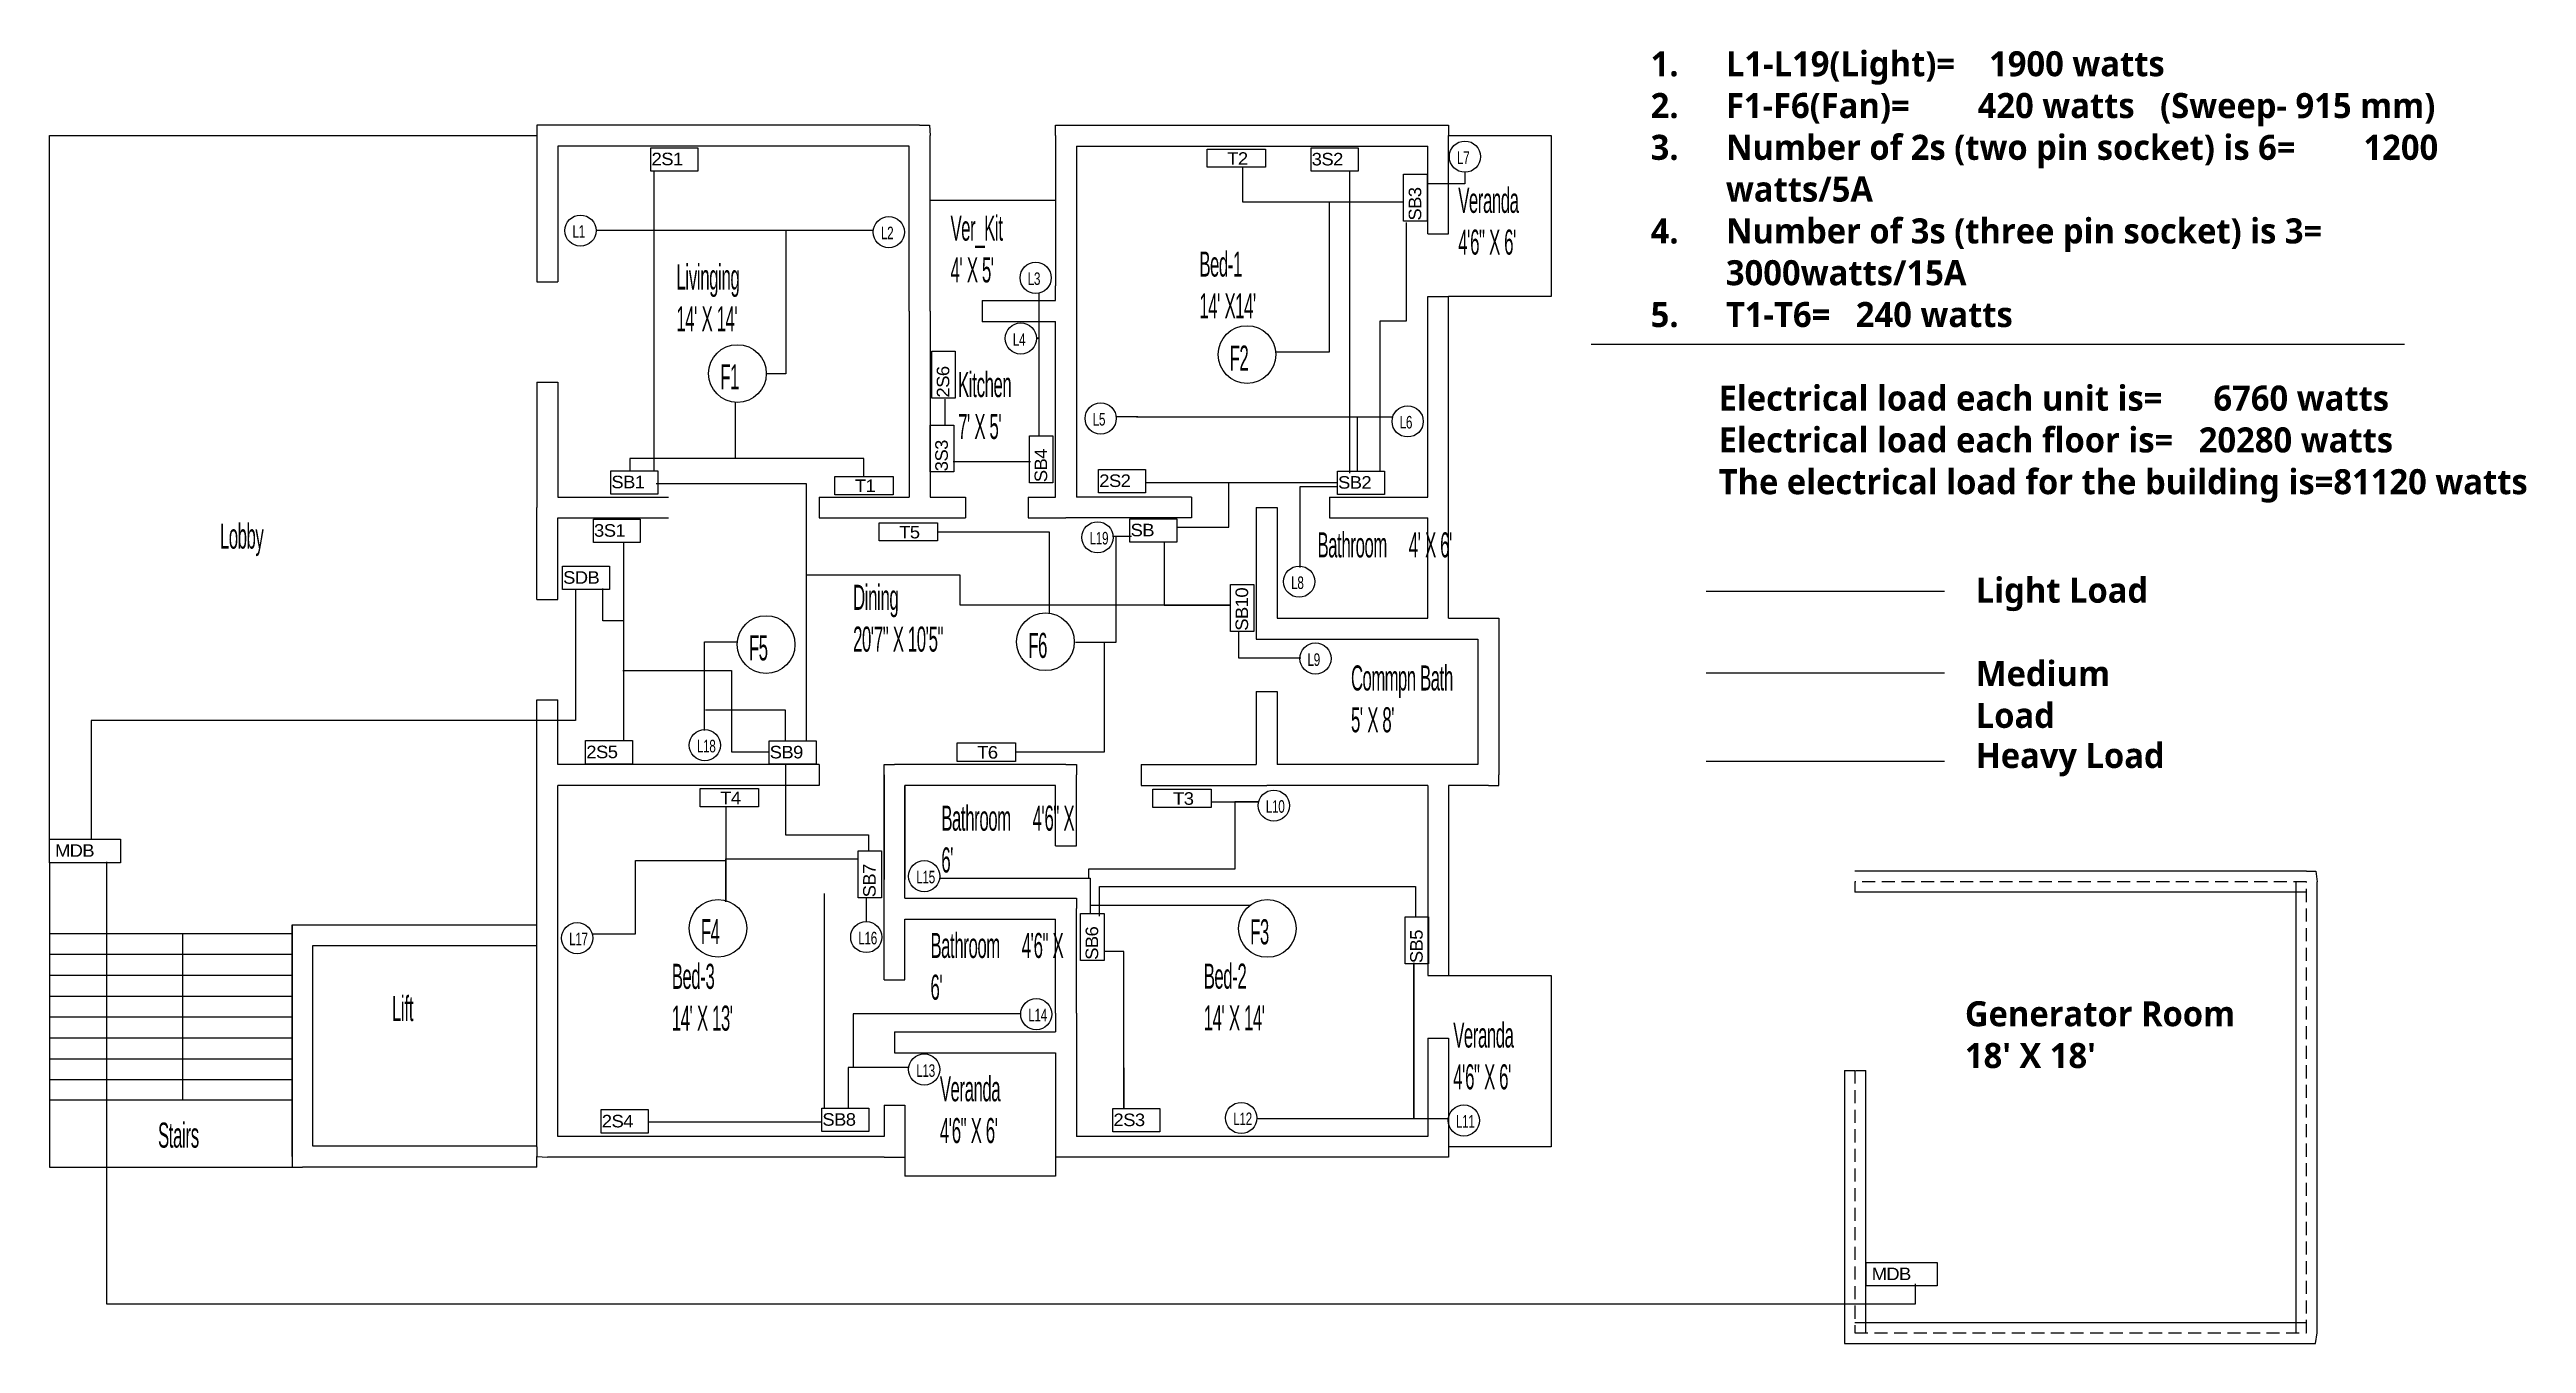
# Model space of a CAD drawing. Header units: inches. Extents: x 1150 to 2334, y -1195 to -575.
import ezdxf

# ---------------------------------------------------------------- set-up
doc = ezdxf.new("R2010")
doc.units = ezdxf.units.IN
doc.header["$LTSCALE"] = 25
doc.header["$MEASUREMENT"] = 0
doc.linetypes.add('HIDDEN', pattern=[0.375, 0.25, -0.125])

msp = doc.modelspace()

# ---------------------------------------------------------------- linework, layer by layer
for p, q in [((1387.8, -611.4), (1382.8, -611.4)), ((1382.8, -611.4), (1382.8, -616.4)), ((1565.8, -611.4), (1387.8, -611.4)), ((1565.8, -611.4), (1570.5, -611.4)), ((1570.5, -611.4), (1570.8, -616.4)), ((1630.8, -616.4), (1630.8, -611.4)), ((1630.8, -611.4), (1635.8, -611.4)), ((1635.8, -611.4), (1813.8, -611.4)), ((1813.8, -611.4), (1818.8, -611.4)), ((1818.8, -611.4), (1818.8, -616.4)), ((1149.7, -964.4), (1149.7, -616.4)), ((1149.7, -616.4), (1382.8, -616.4)), ((1382.8, -616.4), (1382.8, -686.4)), ((1560.8, -621.4), (1392.8, -621.4)), ((1392.8, -621.4), (1392.8, -686.4)), ((1560.8, -647.4), (1560.8, -621.4)), ((1570.8, -647.4), (1570.8, -616.4)), ((1630.8, -616.4), (1630.8, -688.4)), ((1640.8, -621.4), (1640.8, -688.4)), ((1640.8, -621.4), (1808.8, -621.4)), ((1808.8, -663.4), (1808.8, -621.4)), ((1818.8, -616.4), (1867.8, -616.4)), ((1818.8, -663.4), (1818.8, -616.4)), ((1867.8, -616.4), (1867.8, -693.4)), ((1560.8, -700.4), (1560.8, -647.4)), ((1570.8, -700.4), (1570.8, -647.4)), ((1570.8, -647.4), (1630.8, -647.4)), ((1808.8, -663.4), (1818.8, -663.4)), ((1382.8, -686.4), (1392.8, -686.4)), ((1595.8, -695.4), (1630.8, -695.4)), ((1595.8, -695.4), (1595.8, -705.5)), ((1630.8, -695.4), (1630.8, -688.4)), ((1640.8, -688.4), (1640.8, -789.4)), ((1808.8, -789.4), (1808.8, -693.4)), ((1808.8, -693.4), (1818.8, -693.4)), ((1867.8, -693.4), (1818.8, -693.4)), ((1818.8, -794.4), (1818.8, -693.4)), ((1560.8, -700.4), (1560.8, -789.4)), ((1570.8, -700.4), (1570.8, -789.4)), ((1595.8, -705.4), (1630.8, -705.4)), ((1630.8, -789.4), (1630.8, -705.4)), ((1622.8, -713.3), (1621.6, -713.3)), ((1382.8, -734.4), (1382.8, -794.4)), ((1382.8, -734.4), (1392.8, -734.4)), ((1392.8, -734.4), (1392.8, -789.4)), ((1659.9, -750.8), (1670.2, -750.8)), ((1392.8, -789.4), (1445.8, -789.4)), ((1517.8, -789.4), (1560.8, -789.4)), ((1517.8, -789.4), (1517.8, -799.4)), ((1570.8, -789.4), (1587.8, -789.4)), ((1587.8, -789.4), (1587.8, -799.4)), ((1617.8, -789.4), (1630.8, -789.4)), ((1617.8, -789.4), (1617.8, -799.4)), ((1695.8, -789.4), (1640.8, -789.4)), ((1695.8, -789.4), (1695.8, -799.4)), ((1761.8, -789.4), (1808.8, -789.4)), ((1761.8, -789.4), (1761.8, -799.4)), ((1382.8, -838.4), (1382.8, -794.4)), ((1392.8, -838.4), (1392.8, -799.4)), ((1392.8, -799.4), (1445.8, -799.4)), ((1517.8, -799.4), (1565.8, -799.4)), ((1565.8, -799.4), (1587.8, -799.4)), ((1617.8, -799.4), (1635.8, -799.4)), ((1695.8, -799.4), (1635.8, -799.4)), ((1726.8, -794.4), (1726.8, -852.4)), ((1726.8, -794.4), (1736.8, -794.4)), ((1736.8, -794.4), (1736.8, -847.4)), ((1761.8, -799.4), (1808.8, -799.4)), ((1808.8, -847.4), (1808.8, -799.4)), ((1818.8, -847.4), (1818.8, -794.4)), ((1382.8, -838.4), (1392.8, -838.4)), ((1726.8, -852.4), (1726.8, -857.5)), ((1736.8, -847.4), (1755.8, -847.4)), ((1755.8, -847.4), (1808.8, -847.4)), ((1818.8, -847.4), (1837.8, -847.4)), ((1837.8, -847.4), (1842.8, -847.4)), ((1842.8, -847.4), (1842.8, -852.4)), ((1842.8, -852.4), (1842.8, -922.4)), ((1726.8, -857.5), (1731.8, -857.5)), ((1731.8, -857.4), (1755.8, -857.4)), ((1755.8, -857.4), (1832.8, -857.4)), ((1832.8, -857.4), (1832.8, -917.4)), ((1382.8, -922.4), (1382.8, -886.4)), ((1382.8, -886.4), (1392.8, -886.4)), ((1392.8, -917.4), (1392.8, -886.4)), ((1726.8, -882.4), (1726.8, -917.4)), ((1726.8, -882.4), (1736.8, -882.4)), ((1736.8, -882.4), (1736.8, -917.4)), ((1382.8, -1100.4), (1382.8, -922.4)), ((1517.8, -917.4), (1392.8, -917.4)), ((1517.8, -917.4), (1517.8, -927.4)), ((1548.8, -922.4), (1548.8, -917.4)), ((1548.8, -917.4), (1553.8, -917.4)), ((1548.8, -986.4), (1548.8, -922.4)), ((1548.8, -986.4), (1548.8, -922.4)), ((1548.8, -922.4), (1548.8, -972.4)), ((1635.8, -917.4), (1553.8, -917.4)), ((1635.8, -917.4), (1640.8, -917.4)), ((1640.8, -917.4), (1640.8, -922.4)), ((1640.8, -956.4), (1640.8, -922.4)), ((1671.8, -917.4), (1726.8, -917.4)), ((1671.8, -917.4), (1671.8, -927.4)), ((1832.8, -917.4), (1736.8, -917.4)), ((1842.8, -927.4), (1842.8, -922.4)), ((1392.8, -1095.4), (1392.8, -927.4)), ((1517.8, -927.4), (1392.8, -927.4)), ((1558.8, -981.4), (1558.8, -927.4)), ((1630.8, -927.4), (1558.8, -927.4)), ((1558.8, -927.4), (1558.8, -972.4)), ((1630.8, -956.4), (1630.8, -927.4)), ((1671.8, -927.4), (1731.8, -927.4)), ((1808.8, -927.4), (1731.8, -927.4)), ((1808.8, -927.4), (1808.8, -1018.4)), ((1818.8, -927.4), (1818.8, -1018.4)), ((1837.8, -927.4), (1818.8, -927.4)), ((1837.8, -927.4), (1842.8, -927.4)), ((1630.8, -956.4), (1640.8, -956.4)), ((1149.7, -964.4), (1149.7, -1110.1)), ((2229.1, -968.5), (2013.1, -968.5)), ((1558.8, -981.4), (1635.8, -981.4)), ((1635.8, -981.4), (1640.8, -981.4)), ((1640.8, -981.4), (1640.8, -986.4)), ((2229.1, -978.5), (2013.1, -978.5)), ((2224.1, -1189.5), (2224.1, -973.5)), ((2234.1, -1189.5), (2234.1, -973.5)), ((1265.7, -999.1), (1265.7, -994.1)), ((1265.7, -994.1), (1270.7, -994.1)), ((1265.7, -994.1), (1265.7, -1110.1)), ((1270.7, -994.1), (1382.8, -994.1)), ((1548.8, -1020.4), (1548.8, -986.4)), ((1558.8, -991.4), (1630.8, -991.4)), ((1558.8, -1020.4), (1558.8, -991.4)), ((1630.8, -1036.4), (1630.8, -991.4)), ((1640.8, -1036.4), (1640.8, -986.4)), ((1265.7, -998.4), (1149.7, -998.4)), ((1213.4, -1078.1), (1213.4, -998.4)), ((1265.7, -1105.1), (1265.7, -999.1)), ((1265.7, -1105.1), (1265.7, -999.1)), ((1275.7, -1100.1), (1275.7, -1004.1)), ((1275.7, -1004.1), (1382.8, -1004.1)), ((1265.7, -1008.4), (1149.7, -1008.4)), ((1265.7, -1018.4), (1149.7, -1018.4)), ((1808.8, -1018.4), (1818.8, -1018.4)), ((1818.8, -1018.4), (1867.8, -1018.4)), ((1867.8, -1018.4), (1867.8, -1100.4)), ((1265.7, -1028.4), (1149.7, -1028.4)), ((1548.8, -1020.4), (1558.8, -1020.4)), ((1265.7, -1038.4), (1149.7, -1038.4)), ((1630.8, -1036.4), (1630.8, -1045.4)), ((1640.8, -1036.4), (1640.8, -1095.4)), ((1640.8, -1036.4), (1640.8, -1095.4)), ((1265.7, -1048.4), (1149.7, -1048.4)), ((1553.8, -1045.4), (1630.8, -1045.4)), ((1553.8, -1045.4), (1553.8, -1055.4)), ((1640.8, -1050.4), (1640.8, -1095.4)), ((1808.8, -1048.4), (1808.8, -1095.4)), ((1808.8, -1048.4), (1818.8, -1048.4)), ((1818.8, -1048.4), (1818.8, -1100.4)), ((1265.7, -1058.4), (1149.7, -1058.4)), ((1553.8, -1055.4), (1630.8, -1055.4)), ((1630.8, -1055.4), (1630.8, -1100.4)), ((1630.8, -1055.4), (1630.8, -1114.4)), ((2008.1, -1063.9), (2008.1, -1189.5)), ((2008.1, -1063.9), (2013.1, -1063.9)), ((2018.1, -1063.9), (2018.1, -1189.5)), ((1265.7, -1068.4), (1149.7, -1068.4)), ((1265.7, -1078.1), (1149.7, -1078.1)), ((1548.8, -1080.4), (1548.8, -1095.4)), ((1548.8, -1080.4), (1558.8, -1080.4)), ((1558.8, -1080.4), (1558.8, -1100.4)), ((1382.8, -1100.1), (1275.7, -1100.1)), ((1382.8, -1100.4), (1382.8, -1105.1)), ((1548.8, -1095.4), (1392.8, -1095.4)), ((1558.8, -1100.4), (1558.8, -1114.4)), ((1808.8, -1095.4), (1640.8, -1095.4)), ((1867.8, -1100.4), (1818.8, -1100.4)), ((1818.8, -1100.4), (1818.8, -1105.4)), ((1149.7, -1110.1), (1265.7, -1110.1)), ((1265.7, -1105.1), (1265.7, -1110.1)), ((1265.7, -1110.1), (1270.7, -1110.1)), ((1382.8, -1110.1), (1270.7, -1110.1)), ((1382.8, -1105.1), (1387.8, -1105.4)), ((1382.8, -1110.1), (1382.8, -1105.1)), ((1548.8, -1105.4), (1387.8, -1105.4)), ((1548.8, -1105.4), (1558.8, -1105.4)), ((1640.8, -1105.4), (1630.8, -1105.4)), ((1813.8, -1105.4), (1640.8, -1105.4)), ((1818.8, -1105.4), (1813.8, -1105.4)), ((1630.8, -1114.4), (1558.8, -1114.4)), ((2013.1, -1184.5), (2229.1, -1184.5)), ((2013.1, -1194.5), (2229.1, -1194.5))]:
    msp.add_line(p, q)
at = {"color": 5}
for p, q in [((1438.7, -633.2), (1438.7, -776.8)), ((1771.4, -633.2), (1771.4, -778)), ((1798.5, -658), (1798.5, -705.3)), ((1798.5, -705.3), (1785.9, -705.3)), ((1785.9, -705.3), (1785.9, -776.9)), ((1577.9, -742.5), (1577.9, -755.2)), ((1581.8, -772.4), (1618.9, -772.4)), ((1439.9, -783), (1511.6, -783)), ((1511.6, -783), (1511.6, -906)), ((1673.7, -782.5), (1765.7, -782.5)), ((1713.7, -803.8), (1713.7, -782.5)), ((1688.6, -803.8), (1713.7, -803.8)), ((1424.2, -811.2), (1424.2, -905.7)), ((1682.7, -810.8), (1682.7, -841.2)), ((1585.2, -826.8), (1512.1, -826.8)), ((1585.2, -841.2), (1585.2, -826.8)), ((1414.3, -848.6), (1414.3, -833.2)), ((1424.2, -848.6), (1414.3, -848.6)), ((1714.7, -841.2), (1585.2, -841.2)), ((1682.7, -841.2), (1714.7, -841.2)), ((1423.9, -872.4), (1475.8, -872.4)), ((1475.8, -872.4), (1475.8, -911.3)), ((1475.8, -911.3), (1494.1, -911.3)), ((1501.7, -917), (1501.7, -951.1)), ((1501.7, -951.1), (1541.4, -951.1)), ((1541.4, -951.1), (1541.4, -958.7)), ((1520.1, -979.1), (1520.1, -1081.6)), ((1651.9, -990), (1651.9, -975.8)), ((1651.9, -975.8), (1803, -975.8)), ((1803, -975.8), (1803, -990.5)), ((1663.4, -1006.9), (1653.9, -1006.9)), ((1663.4, -1082), (1663.4, -1006.9)), ((1663.4, -1062.6), (1663.4, -1082)), ((1436.3, -1088.5), (1519, -1088.5))]:
    msp.add_line(p, q, dxfattribs=at)
at = {"color": 1}
for p, q in [((1720.3, -631.7), (1720.3, -648.1)), ((1826.6, -639.5), (1808.6, -639.5)), ((1826.6, -633.9), (1826.6, -639.5)), ((1720.3, -648.1), (1797.2, -648.1)), ((1761.7, -648.5), (1761.7, -720.1)), ((1411.1, -661.7), (1543.6, -661.7)), ((1501.9, -662), (1501.9, -730.4)), ((1622.8, -691.7), (1622.8, -713.3)), ((1621.6, -713.3), (1622.8, -713.3)), ((1622.8, -713.3), (1622.8, -760.1)), ((1761.7, -720.1), (1736.1, -720.1)), ((1501.9, -730.4), (1492.5, -730.4)), ((1477.6, -744), (1477.6, -770.8)), ((1669.5, -751.1), (1792.2, -751.1)), ((1775.3, -777), (1775.3, -751.3)), ((1539.1, -770.9), (1427.3, -770.9)), ((1427.3, -770.9), (1427.3, -776.6)), ((1539.1, -779.4), (1539.1, -770.9)), ((1747.8, -823.2), (1747.8, -784.3)), ((1747.8, -784.3), (1765.7, -784.3)), ((1574.2, -806), (1627.8, -806)), ((1627.8, -806), (1627.8, -844.9)), ((1658.1, -808.1), (1667.2, -808.1)), ((1659.8, -858.8), (1659.8, -808.1)), ((1462.9, -901.1), (1462.9, -858.7)), ((1462.9, -858.7), (1478.9, -858.7)), ((1640.4, -858.8), (1649.5, -858.8)), ((1649.5, -858.8), (1659.8, -858.8)), ((1654.2, -911.3), (1654.2, -858.9)), ((1718.5, -866.6), (1718.5, -853.6)), ((1748.1, -866.6), (1718.5, -866.6)), ((1463.4, -891.3), (1501.5, -891.3)), ((1501.5, -891.3), (1501.5, -906.3)), ((1611.6, -911.3), (1654.2, -911.3)), ((1705.3, -935.3), (1727.9, -935.3)), ((1727.9, -935.3), (1716.6, -935.3)), ((1716.6, -935.3), (1716.6, -967.5)), ((1473.2, -937.9), (1473.2, -983.2)), ((1430, -998.5), (1430, -963.3)), ((1430, -963.3), (1473.2, -963.3)), ((1473.2, -983.2), (1473.2, -962.6)), ((1473.2, -962.6), (1536.5, -962.6)), ((1716.6, -967.5), (1646.6, -967.5)), ((1646.6, -967.5), (1646.6, -971.8)), ((1540.4, -992.6), (1540.4, -981.3)), ((1575.5, -971.8), (1647.3, -971.8)), ((1647.3, -971.8), (1647.3, -988.5)), ((1647.3, -984.7), (1723.8, -984.7)), ((1409.1, -998.5), (1430, -998.5)), ((1802.2, -1087), (1802.2, -1012.4)), ((1802.2, -1012.4), (1802.2, -1087)), ((1614.2, -1036.7), (1534, -1036.7)), ((1534, -1036.7), (1534, -1062)), ((1560.3, -1062.5), (1531.7, -1062.5)), ((1531.7, -1062.5), (1531.7, -1082)), ((1802.2, -1087), (1726.9, -1087)), ((1818.7, -1087), (1802.2, -1087))]:
    msp.add_line(p, q, dxfattribs=at)
at = {"ltscale": 10}
msp.add_line((1886.9, -716.3), (2275.9, -716.3), dxfattribs=at)
at = {"color": 2}
for p, q in [((1401.3, -833.7), (1401.3, -896.4)), ((1401.3, -896.4), (1169.7, -896.4)), ((1169.7, -896.4), (1169.7, -953.4)), ((1177, -964), (1177, -1175.5)), ((2042, -1175.5), (2042, -1166)), ((1177, -1175.5), (2042, -1175.5))]:
    msp.add_line(p, q, dxfattribs=at)
at = {"color": 1, "ltscale": 10}
msp.add_line((1941.9, -834.5), (2055.9, -834.5), dxfattribs=at)
at = {"color": 5, "ltscale": 10}
msp.add_line((1941.9, -873.5), (2055.9, -873.5), dxfattribs=at)
at = {"color": 2, "ltscale": 10}
msp.add_line((2055.9, -916), (1941.9, -916), dxfattribs=at)
at = {"linetype": 'HIDDEN'}
for p, q in [((2229.1, -968.5), (2233.6, -968.5)), ((2233.6, -968.5), (2234.1, -973.5)), ((2013.1, -973.5), (2013.1, -978.5)), ((2229.1, -973.5), (2013.1, -973.5)), ((2229.1, -1189.5), (2229.1, -973.5)), ((2013.1, -1063.9), (2013.1, -1189.5)), ((2013.5, -1063.9), (2018.3, -1063.9)), ((2008.1, -1189.5), (2008.1, -1194.5)), ((2008.1, -1194.5), (2013.1, -1194.5)), ((2013.1, -1189.5), (2229.1, -1189.5)), ((2229.1, -1194.5), (2233.4, -1194.5)), ((2233.4, -1194.5), (2234.1, -1189.5))]:
    msp.add_line(p, q, dxfattribs=at)
for points in [[(1437.3, -622.2), (1459.8, -622.2), (1459.8, -633.4), (1437.3, -633.4)], [(1703.4, -622.9), (1731.2, -622.9), (1731.2, -631.6), (1703.4, -631.6)], [(1753, -622.2), (1775.5, -622.2), (1775.5, -633.5), (1753, -633.5)], [(1797.2, -657.4), (1797.2, -634.9), (1808.5, -634.9), (1808.5, -657.4)], [(1571.6, -742.1), (1571.6, -719.6), (1582.8, -719.6), (1582.8, -742.1)], [(1570.9, -777.4), (1570.9, -755), (1582.1, -755), (1582.1, -777.4)], [(1618.4, -782.6), (1618.4, -760.1), (1629.6, -760.1), (1629.6, -782.6)], [(1418.1, -776.8), (1440.6, -776.8), (1440.6, -788), (1418.1, -788)], [(1525.2, -779.5), (1553.1, -779.5), (1553.1, -788.3), (1525.2, -788.3)], [(1651.4, -776.2), (1673.9, -776.2), (1673.9, -787.4), (1651.4, -787.4)], [(1765.6, -777), (1788.1, -777), (1788.1, -788.2), (1765.6, -788.2)], [(1409.8, -800), (1432.2, -800), (1432.2, -811.2), (1409.8, -811.2)], [(1546.5, -801.7), (1574.3, -801.7), (1574.3, -810.4), (1546.5, -810.4)], [(1666.4, -799.8), (1688.9, -799.8), (1688.9, -811), (1666.4, -811)], [(1395, -822.5), (1417.5, -822.5), (1417.5, -833.7), (1395, -833.7)], [(1714.5, -853.7), (1714.5, -831.2), (1725.7, -831.2), (1725.7, -853.7)], [(1406.1, -906), (1428.5, -906), (1428.5, -917.2), (1406.1, -917.2)], [(1493.8, -906.1), (1516.3, -906.1), (1516.3, -917.3), (1493.8, -917.3)], [(1583.8, -907.1), (1611.6, -907.1), (1611.6, -915.9), (1583.8, -915.9)], [(1460.8, -928.9), (1488.7, -928.9), (1488.7, -937.6), (1460.8, -937.6)], [(1677.4, -929.2), (1705.3, -929.2), (1705.3, -938), (1677.4, -938)], [(1149.7, -953.2), (1183.6, -953.2), (1183.6, -964.4), (1149.7, -964.4)], [(1536.4, -981.3), (1536.4, -958.8), (1547.6, -958.8), (1547.6, -981.3)], [(1642.8, -1011.2), (1642.8, -988.7), (1654, -988.7), (1654, -1011.2)], [(1798, -1012.8), (1798, -990.3), (1809.2, -990.3), (1809.2, -1012.8)], [(1413.5, -1082.6), (1436, -1082.6), (1436, -1093.9), (1413.5, -1093.9)], [(1519, -1081.9), (1541.5, -1081.9), (1541.5, -1093.1), (1519, -1093.1)], [(1658.2, -1082), (1680.7, -1082), (1680.7, -1093.2), (1658.2, -1093.2)], [(2018.5, -1155.8), (2052.4, -1155.8), (2052.4, -1167), (2018.5, -1167)]]:
    msp.add_lwpolyline(points, close=True)
for centre, radius in [((1826.6, -626.5), 7.46), ((1403.6, -661.9), 7.46), ((1551.1, -662.6), 7.46), ((1621.3, -684.5), 7.46), ((1614.2, -713.5), 7.46), ((1722.4, -721.2), 13.8), ((1478.7, -730.3), 13.8), ((1652.4, -751.8), 7.46), ((1799.2, -753.2), 7.46), ((1650.9, -808.7), 7.46), ((1747.3, -829.9), 7.46), ((1492.4, -860), 13.8), ((1626, -858.7), 13.8), ((1755.1, -866.7), 7.46), ((1463.1, -908.2), 7.46), ((1735.2, -937.1), 7.46), ((1568, -970.9), 7.46), ((1469.4, -995.8), 13.8), ((1732.1, -995.9), 13.8), ((1402, -1000.5), 7.46), ((1540.3, -1000), 7.46), ((1621.6, -1036.9), 7.46), ((1568, -1063.4), 7.46), ((1719.6, -1086.6), 7.46), ((1826.1, -1087.8), 7.46)]:
    msp.add_circle(centre, radius)

# ---------------------------------------------------------------- texts
at = {"color": 5, "ltscale": 10, "insert": (1915.4, -792.1), "char_height": 12, "width": 397.167, "attachment_point": 7}
msp.add_mtext('\\pi-36,l36,t36;{\\fYu Gothic UI Semilight|b1|i0|c0|p34;\\C256;1.^IL1-L19(Light)=    1900 watts\\P2.^IF1-F6(Fan)=        420 watts   (Sweep- 915 mm)\\P3.^INumber of 2s (two pin socket) is 6=        1200 watts/5A\\P4.^INumber of 3s (three pin socket) is 3=           3000watts/15A\\P5.^IT1-T6=   240 watts\\P\\pi0,l0,tz;\\P        Electrical load each unit is=      6760 watts\\P        Electrical load each floor is=   20280 watts\\P        The electrical load for the building is=81120 watts}', dxfattribs=at)
at = {"linetype": 'HIDDEN', "attachment_point": 1}
for s, insert, char_height, width in [('{\\W1.1;\\T0.95;2S1}', (1437.6, -624.6), 6, 62.362), ('{\\W1.1;\\T0.95;T2}', (1712.9, -624.4), 6, 62.362), ('{\\W1.1;\\T0.95;3S2}', (1753.3, -624.7), 6, 62.362), ('{\\W0.7;\\T0.95;L7}', (1822.8, -624), 6, 66.742), ('{\\W0.5;\\T0.95;Veranda\\P4\'6" X 6\'}', (1823.4, -641.4), 12, 66.742), ('{\\W0.7;\\T0.95;L1}', (1399.8, -659.3), 6, 66.742), ('{\\W0.7;\\T0.95;L2}', (1547.3, -660), 6, 66.742), ("{\\W0.5;\\T0.95;Ver_Kit\\P4' X 5'}", (1580.6, -654.7), 12, 66.742), ("{\\W0.5;\\T0.95;Bed-1\\P14' X14'}", (1699.6, -671.9), 12, 66.742), ("{\\W0.5;\\T0.95;Livinging\\P14' X 14'}", (1449.5, -678.1), 12, 66.742), ('{\\W0.7;\\T0.95;L3}', (1617.5, -681.9), 6, 66.742), ('{\\W0.7;\\T0.95;L4}', (1610.4, -711), 6, 66.742), ('{\\W0.5;\\T0.95;F2}', (1714.1, -716.9), 12, 66.742), ('{\\W0.5;\\T0.95;F1}', (1470.5, -725.9), 12, 66.742), ("{\\W0.5;\\T0.95;Kitchen\\P7' X 5'}", (1584.2, -729.6), 12, 66.742), ('{\\W0.7;\\T0.95;L5}', (1648.6, -749.2), 6, 66.742), ('{\\W0.7;\\T0.95;L6}', (1795.4, -750.6), 6, 66.742), ('{\\W1.1;\\T0.95;SB1}', (1418.4, -779.2), 6, 62.362), ('{\\W1.1;\\T0.95;T1}', (1534.8, -781), 6, 62.362), ('{\\W1.1;\\T0.95;2S2}', (1651.7, -778.6), 6, 62.362), ('{\\W1.1;\\T0.95;SB2}', (1765.9, -779.4), 6, 62.362), ('{\\W0.5;\\T0.95;Lobby}', (1231.2, -802.1), 12, 66.742), ('{\\W1.1;\\T0.95;3S1}', (1410.1, -802.4), 6, 62.362), ('{\\W1.1;\\T0.95;T5}', (1556, -803.2), 6, 62.362), ('{\\W1.1;\\T0.95;SB}', (1666.7, -802.2), 6, 62.362), ('{\\W0.7;\\T0.95;L19}', (1647.1, -806.1), 6, 66.742), ("{\\W0.5;\\T0.95;Bathroom     4' X 6'}", (1756.1, -806.3), 12, 66.742), ('{\\W1.1;\\T0.95;SDB}', (1395.3, -824.9), 6, 62.362), ('{\\W0.7;\\T0.95;L8}', (1743.5, -827.4), 6, 66.742), ('{\\W0.5;\\T0.95;Dining\\P20\'7" X 10\'5"}', (1534, -831.4), 12, 66.742), ('{\\W0.5;\\T0.95;F5}', (1484.2, -855.6), 12, 66.742), ('{\\W0.5;\\T0.95;F6}', (1617.8, -854.4), 12, 66.742), ('{\\W0.7;\\T0.95;L9}', (1751.3, -864.2), 6, 66.742), ("{\\W0.5;\\T0.95;Commpn Bath\\P5' X 8'}", (1772.1, -870), 12, 66.742), ('{\\W1.1;\\T0.95;2S5}', (1406.4, -908.4), 6, 62.362), ('{\\W0.7;\\T0.95;L18}', (1459.3, -905.6), 6, 66.742), ('{\\W1.1;\\T0.95;SB9}', (1494.1, -908.5), 6, 62.362), ('{\\W1.1;\\T0.95;T6}', (1593.3, -908.6), 6, 62.362), ('{\\W1.1;\\T0.95;T4}', (1470.4, -930.4), 6, 62.362), ('{\\W1.1;\\T0.95;T3}', (1687, -930.7), 6, 62.362), ('{\\W0.7;\\T0.95;L10}', (1731.4, -934.5), 6, 66.742), ('{\\W0.5;\\T0.95;Bathroom     4\'6" X 6\'}', (1576.2, -937.1), 12, 66.742), ('{\\W1.1;\\T0.95; MDB}', (1150, -955.6), 6, 62.362), ('{\\W0.7;\\T0.95;L15}', (1564.2, -968.3), 6, 66.742), ('{\\W0.5;\\T0.95;F4}', (1461.2, -991.4), 12, 66.742), ('{\\W0.5;\\T0.95;F3}', (1723.9, -991.5), 12, 66.742), ('{\\W0.7;\\T0.95;L17}', (1398.2, -997.9), 6, 66.742), ('{\\W0.7;\\T0.95;L16}', (1536.5, -997.5), 6, 66.742), ('{\\W0.5;\\T0.95;Bathroom     4\'6" X 6\'}', (1571, -998), 12, 66.742), ("{\\W0.5;\\T0.95;Bed-3\\P14' X 13'}", (1447.3, -1012.8), 12, 66.742), ("{\\W0.5;\\T0.95;Bed-2\\P14' X 14'}", (1701.7, -1012.7), 12, 66.742), ('{\\W0.5;\\T0.95;Lift}', (1313.5, -1028.2), 12, 66.742), ('{\\W0.7;\\T0.95;L14}', (1617.8, -1034.3), 6, 66.742), ('{\\W0.5;\\T0.95;Veranda\\P4\'6" X 6\'}', (1821, -1040.9), 12, 66.742), ('{\\W0.7;\\T0.95;L13}', (1564.2, -1060.9), 6, 66.742), ('{\\W0.5;\\T0.95;Veranda\\P4\'6" X 6\'}', (1575.5, -1066.6), 12, 66.742), ('{\\W0.5;\\T0.95;Stairs}', (1201.6, -1088.8), 12, 66.742), ('{\\W1.1;\\T0.95;2S4}', (1413.8, -1085.1), 6, 62.362), ('{\\W1.1;\\T0.95;SB8}', (1519.3, -1084.3), 6, 62.362), ('{\\W1.1;\\T0.95;2S3}', (1658.5, -1084.5), 6, 62.362), ('{\\W0.7;\\T0.95;L12}', (1715.8, -1084), 6, 66.742), ('{\\W0.7;\\T0.95;L11}', (1822.3, -1085.2), 6, 66.742), ('{\\W1.1;\\T0.95; MDB}', (2018.8, -1158.2), 6, 62.362)]:
    msp.add_mtext(s, dxfattribs=dict(at, insert=insert, char_height=char_height, width=width))
at = {"linetype": 'HIDDEN', "char_height": 6, "width": 62.362, "attachment_point": 1, "rotation": 90}
for s, insert in [('{\\W1.1;\\T0.95;SB3}', (1799.7, -657.1)), ('{\\W1.1;\\T0.95;2S6}', (1574, -741.8)), ('{\\W1.1;\\T0.95;3S3}', (1573.3, -777.1)), ('{\\W1.1;\\T0.95;SB4}', (1620.8, -782.3)), ('{\\W1.1;\\T0.95;SB10}', (1716.9, -853.4)), ('{\\W1.1;\\T0.95;SB7}', (1538.8, -981)), ('{\\W1.1;\\T0.95;SB6}', (1645.2, -1010.9)), ('{\\W1.1;\\T0.95;SB5}', (1800.4, -1012.5))]:
    msp.add_mtext(s, dxfattribs=dict(at, insert=insert))
at = {"color": 1, "ltscale": 10, "char_height": 12, "attachment_point": 1}
for s, insert, width in [('{\\fYu Gothic UI Semilight|b1|i0|c0|p34;Light Load}', (2070.9, -828), 77.908), ('{\\fYu Gothic UI Semilight|b1|i0|c0|p34;\\C5;Medium Load}', (2070.9, -867.9), 98.743), ('{\\fYu Gothic UI Semilight|b1|i0|c0|p34;\\C2;Heavy Load}', (2070.9, -907.1), 98.743)]:
    msp.add_mtext(s, dxfattribs=dict(at, insert=insert, width=width))
at = {"ltscale": 10, "insert": (2065.7, -1030.7), "char_height": 12, "width": 141.5, "attachment_point": 1}
msp.add_mtext("{\\fYu Gothic UI Semilight|b1|i0|c0|p34;Generator Room\\P18' X 18'}", dxfattribs=at)

doc.saveas('drawing.dxf')
